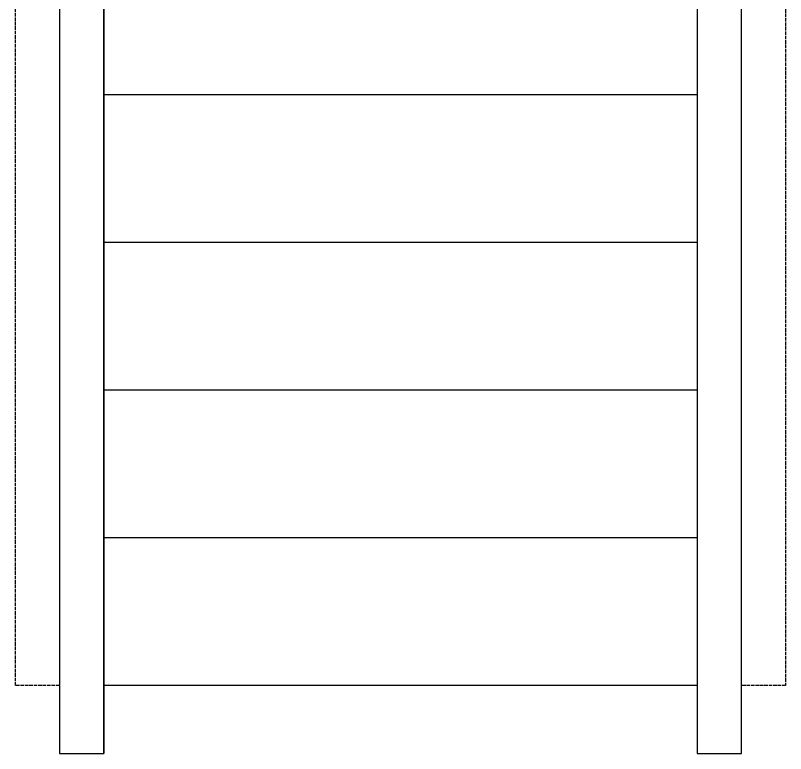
# Model space of a CAD drawing. Header units: millimetres. Extents: x -677815 to 476396, y -125373 to 39000.
# Drawn here: x 268170 to 269474, y -15313 to -14063 of the extents above; entities that cross this region are included whole.
import ezdxf

# ---------------------------------------------------------------- set-up
doc = ezdxf.new("R2010")
doc.units = ezdxf.units.MM
doc.linetypes.add('Xref Mezz Stairs$0$AM_ISO02W050', pattern=[7.5, 6, -1.5])
for name, color, linetype, lineweight in [('AM_BOR', 4, 'Continuous', 25), ('Xref Mezz Stairs$0$Hidden', 9, 'Xref Mezz Stairs$0$AM_ISO02W050', 25), ('Xref Mezz Stairs$0$Platform', 1, 'Continuous', 25)]:
    doc.layers.add(name, color=color, linetype=linetype, lineweight=lineweight)

# ---------------------------------------------------------------- blocks, each defined once
blk = doc.blocks.new('Xref Mezz Stairs$0$stairs')
for p, q in [((-505, 100), (-505, -4535)), ((500, 100), (500, -4535)), ((-505, -3420), (500, -3420)), ((-505, -3670), (500, -3670)), ((-505, -3920), (500, -3920)), ((-505, -4170), (500, -4170)), ((-505, -4420), (500, -4420))]:
    blk.add_line(p, q)
for points in [[(-505, 100), (-505, -4535), (-580, -4535), (-580, 100)], [(575, 100), (575, -4535), (500, -4535), (500, 100)], [(-505, -4420), (500, -4420)], [(-505, -4420), (500, -4420)]]:
    blk.add_lwpolyline(points)
at = {"layer": 'Xref Mezz Stairs$0$Hidden'}
for points in [[(-580, 100), (-654.5, 100), (-654.5, -4420), (-580, -4420)], [(575, -4420), (649.5, -4420), (649.5, 100), (575, 100)]]:
    blk.add_lwpolyline(points, dxfattribs=at)
blk = doc.blocks.new('Xref Mezz Stairs')
at = {"layer": 'Xref Mezz Stairs$0$Platform', "xscale": -1}
blk.add_blockref('Xref Mezz Stairs$0$stairs', (268820, -10777.6), dxfattribs=at)

msp = doc.modelspace()

# ---------------------------------------------------------------- block references
at = {"layer": 'AM_BOR'}
msp.add_blockref('Xref Mezz Stairs', (0, 0), dxfattribs=at)

doc.saveas('drawing.dxf')
